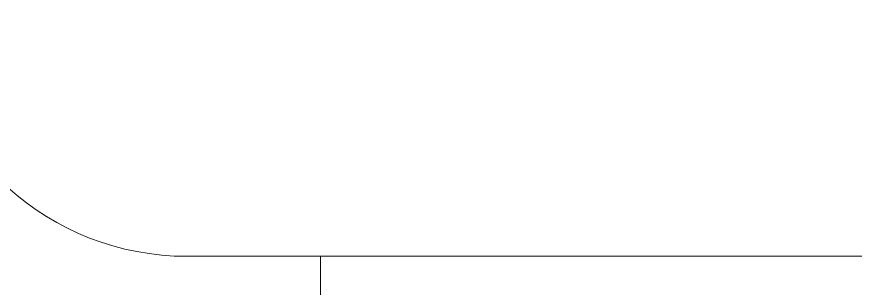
# Model space of a CAD drawing. Header units: metres. Extents: x -232 to 581, y 30 to 789.
# Drawn here: x 226.073 to 226.597, y 676.726 to 676.896 of the extents above; entities that cross this region are included whole.
import ezdxf

# ---------------------------------------------------------------- set-up
doc = ezdxf.new("R2010")
doc.units = ezdxf.units.M
doc.layers.add('baños', color=140, linetype='Continuous', lineweight=0)
doc.layers.add('PISO', color=7, linetype='Continuous', lineweight=5, true_color=0xe6e6e6)
doc.styles.get("Standard").update_dxf_attribs({"font": 'arial.ttf'})

# ---------------------------------------------------------------- blocks, each defined once
blk = doc.blocks.new('21.11.2025 LN09 2DO NIVEL')
at = {"layer": 'baños', "color": 18, "true_color": 0x000000}
blk.add_line((267.36201, 159.40143), (264.84508, 159.40143), dxfattribs=at)
blk.add_arc((264.84508, 159.5689), 0.16747, 185.9712, 270, dxfattribs=at)
at = {"layer": 'PISO', "color": 18, "true_color": 0x000000}
blk.add_line((264.92851, 159.40143), (264.92851, 157.80143), dxfattribs=at)
at = {"layer": 'baños', "color": 18, "linetype": 'Continuous', "true_color": 0x000000, "flags": 8}
for tag, p in [('MODELNUMBER', (265.51387, 159.78254, 0)), ('TRADENAME', (265.51387, 159.7825, 0)), ('MATERIAL', (265.51387, 159.78242, 0)), ('PRODUCT', (265.51387, 159.78246, 0)), ('MODELNUMBER', (266.68861, 159.78254, 0)), ('TRADENAME', (266.68861, 159.7825, 0)), ('PRODUCT', (266.68861, 159.78246, 0)), ('MATERIAL', (266.68861, 159.78242, 0))]:
    blk.add_attdef(tag, p, '', height=0.0000254, rotation=180.0001, dxfattribs=at)
blk = doc.blocks.new('20.03.2026 LN 09 SEGUNDO NIVEL ARQ')
at = {"layer": 'baños', "color": 5}
blk.add_line((85.62943, -43.29863), (83.11249, -43.29863), dxfattribs=at)
blk.add_arc((83.11249, -43.13116), 0.16747, 185.9712, 270, dxfattribs=at)
at = {"layer": 'PISO', "color": 5}
blk.add_line((83.19593, -43.29863), (83.19593, -44.89863), dxfattribs=at)
at = {"layer": 'baños', "color": 5, "linetype": 'Continuous', "flags": 8}
for tag, p in [('MODELNUMBER', (83.78129, -42.91752, 0)), ('TRADENAME', (83.78129, -42.91756, 0)), ('PRODUCT', (83.78129, -42.9176, 0)), ('MATERIAL', (83.78129, -42.91764, 0)), ('MODELNUMBER', (84.95603, -42.91752, 0)), ('TRADENAME', (84.95603, -42.91756, 0)), ('MATERIAL', (84.95603, -42.91764, 0)), ('PRODUCT', (84.95603, -42.9176, 0))]:
    blk.add_attdef(tag, p, '', height=0.0000254, rotation=180.0001, dxfattribs=at)
at = {"layer": 'baños', "color": 5, "linetype": 'Continuous'}
for tag, p, rotation in [('MODELNUMBER', (85.8912, -56.99337), 180.0001), ('TRADENAME', (85.89116, -56.99332), 180.0001), ('MATERIAL', (85.89139, -56.99324), 180.0001), ('PRODUCT', (85.89139, -56.99328), 180.0001), ('MODELNUMBER', (86.60077, -56.99337), 179.9999), ('TRADENAME', (86.60077, -56.99332), 179.9999), ('MATERIAL', (86.60077, -56.99324), 179.9999), ('PRODUCT', (86.60077, -56.99328), 179.9999)]:
    blk.add_attdef(tag, p, '', height=0.0000254, rotation=rotation, dxfattribs=at)

msp = doc.modelspace()

# ---------------------------------------------------------------- block references
at = {"color": 1}
for name, p in [('20.03.2026 LN 09 SEGUNDO NIVEL ARQ', (143.06677, 720.04507)), ('21.11.2025 LN09 2DO NIVEL', (-38.66582, 517.34501))]:
    msp.add_blockref(name, p, dxfattribs=at)

doc.saveas('drawing.dxf')
